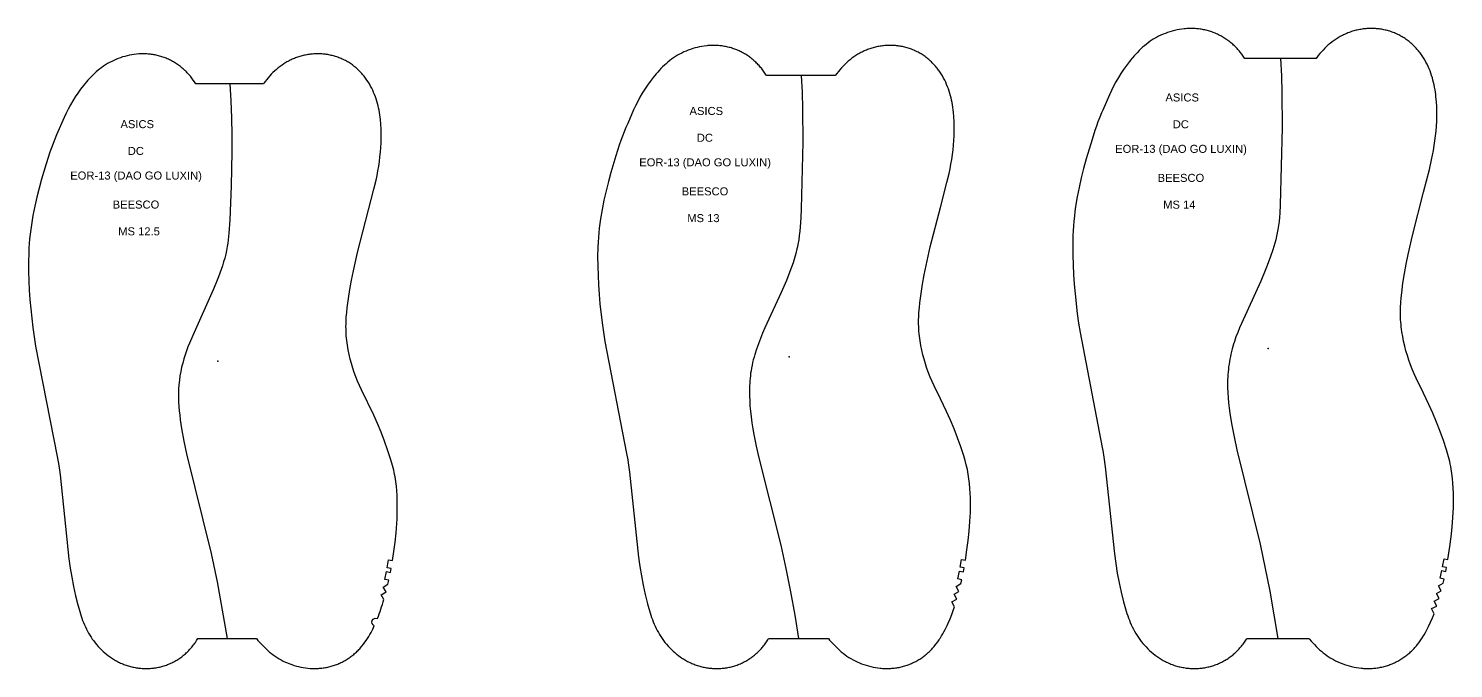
# Model space of a CAD drawing. Extents: x -897 to 5208, y 4 to 324.
# Drawn here: x 4495 to 5208, y 4 to 324 of the extents above; entities that cross this region are included whole.
import ezdxf

# ---------------------------------------------------------------- set-up
doc = ezdxf.new("R2010")
doc.units = 0
doc.layers.add('CK_LEVEL_1', color=7, linetype='CONTINUOUS')
doc.layers.add('DEFAULT', color=7, linetype='CONTINUOUS')
doc.styles.add('ARIAL_REGULAR', font='txt')

msp = doc.modelspace()

# ---------------------------------------------------------------- linework, layer by layer
at = {"layer": 'DEFAULT'}
for points in [[(5104.11, 18.7), (5104.29, 19), (5135.3, 19), (5135.57, 18.68), (5136.36, 17.76), (5137.18, 16.85), (5138.01, 15.96), (5138.87, 15.09), (5139.74, 14.24), (5140.64, 13.42), (5141.55, 12.62), (5142.49, 11.84), (5143.46, 11.1), (5144.45, 10.39), (5144.95, 10.05), (5145.46, 9.72), (5145.97, 9.4), (5146.5, 9.08), (5147.55, 8.48), (5148.63, 7.92), (5149.73, 7.39), (5150.85, 6.9), (5151.98, 6.44), (5153.12, 6.02), (5154.28, 5.64), (5155.45, 5.3), (5156.63, 4.99), (5157.82, 4.72), (5159.01, 4.5), (5160.22, 4.31), (5161.43, 4.17), (5162.03, 4.12), (5162.64, 4.07), (5163.25, 4.04), (5163.86, 4.01), (5164.47, 4), (5165.08, 4), (5165.69, 4.01), (5166.29, 4.03), (5166.9, 4.06), (5167.51, 4.11), (5168.12, 4.16), (5168.72, 4.23), (5169.33, 4.31), (5169.93, 4.4), (5170.53, 4.5), (5171.13, 4.61), (5171.72, 4.74), (5172.31, 4.88), (5172.9, 5.03), (5173.49, 5.19), (5174.07, 5.36), (5174.65, 5.54), (5175.23, 5.74), (5175.8, 5.95), (5176.37, 6.17), (5176.94, 6.4), (5177.49, 6.64), (5178.05, 6.89), (5178.6, 7.16), (5179.14, 7.43), (5179.68, 7.71), (5180.21, 8.01), (5180.74, 8.31), (5181.26, 8.63), (5181.78, 8.96), (5182.29, 9.29), (5182.79, 9.64), (5183.28, 9.99), (5183.77, 10.36), (5184.25, 10.73), (5184.72, 11.11), (5185.19, 11.51), (5185.65, 11.91), (5186.1, 12.32), (5186.54, 12.73), (5186.98, 13.16), (5187.41, 13.59), (5187.83, 14.03), (5188.24, 14.48), (5188.64, 14.94), (5189.03, 15.4), (5189.42, 15.87), (5190.17, 16.83), (5190.88, 17.82), (5191.57, 18.82), (5191.68, 19), (5192.23, 19.85), (5192.54, 20.36), (5192.86, 20.89), (5193.47, 21.95), (5194.05, 23.02), (5194.58, 24.04), (5195.09, 25.07), (5196.07, 27.15), (5196.98, 29.27), (5197.82, 31.4), (5196.62, 33.95), (5199.16, 35.17), (5197.86, 37.67), (5200.35, 38.99), (5198.98, 41.45), (5201.43, 42.84), (5199.99, 45.27), (5202.41, 46.72), (5202.87, 48.67), (5200.92, 49.11), (5201.73, 52.97), (5203.7, 52.58), (5204.07, 54.55), (5202.11, 54.91), (5202.79, 58.81), (5204.77, 58.49), (5205.76, 65.06), (5206.38, 69.89), (5206.9, 74.74), (5207.28, 79.6), (5207.41, 82.03), (5207.49, 84.46), (5207.54, 86.9), (5207.53, 89.34), (5207.49, 91.77), (5207.39, 94.21), (5207.24, 96.64), (5207.02, 99.06), (5206.73, 101.48), (5206.36, 103.89), (5206.14, 105.09), (5205.91, 106.29), (5205.65, 107.48), (5205.37, 108.66), (5204.75, 111.01), (5204.05, 113.35), (5202.51, 117.97), (5200.86, 122.56), (5199.12, 127.11), (5197.26, 131.61), (5195.29, 136.07), (5192.54, 141.76), (5188.92, 149.22), (5187.91, 151.44), (5186.95, 153.68), (5186.06, 155.94), (5185.24, 158.24), (5184.49, 160.56), (5183.8, 162.89), (5183.18, 165.25), (5182.62, 167.62), (5182.15, 170.01), (5181.75, 172.41), (5181.58, 173.62), (5181.44, 174.83), (5181.31, 176.04), (5181.21, 177.26), (5181.13, 178.47), (5181.07, 179.69), (5181.04, 180.9), (5181.03, 182.12), (5181.04, 183.34), (5181.08, 184.56), (5181.21, 186.99), (5181.41, 189.42), (5181.67, 191.84), (5182.3, 196.67), (5183.06, 201.48), (5183.91, 206.28), (5184.85, 211.06), (5186.98, 220.57), (5192.54, 242.18), (5195.47, 253.6), (5196.6, 258.34), (5197.09, 260.73), (5197.54, 263.12), (5197.93, 265.53), (5198.28, 267.94), (5198.58, 270.36), (5198.83, 272.78), (5199.02, 275.21), (5199.15, 277.64), (5199.22, 280.08), (5199.22, 282.51), (5199.15, 284.95), (5199.01, 287.38), (5198.79, 289.81), (5198.65, 291.02), (5198.49, 292.23), (5198.31, 293.43), (5198.09, 294.63), (5197.86, 295.82), (5197.59, 297.01), (5197.29, 298.19), (5196.97, 299.36), (5196.61, 300.53), (5196.22, 301.68), (5195.8, 302.82), (5195.34, 303.95), (5194.85, 305.07), (5194.33, 306.17), (5193.77, 307.25), (5193.18, 308.31), (5192.55, 309.36), (5191.88, 310.38), (5191.54, 310.88), (5191.18, 311.37), (5190.82, 311.86), (5190.45, 312.35), (5190.06, 312.82), (5189.68, 313.29), (5189.28, 313.75), (5188.87, 314.2), (5188.45, 314.65), (5188.03, 315.08), (5187.6, 315.51), (5187.16, 315.93), (5186.71, 316.35), (5186.25, 316.75), (5185.79, 317.14), (5185.31, 317.53), (5184.84, 317.9), (5184.35, 318.27), (5183.85, 318.62), (5183.35, 318.97), (5182.84, 319.3), (5182.33, 319.63), (5181.81, 319.94), (5181.28, 320.25), (5180.75, 320.54), (5180.21, 320.82), (5179.66, 321.09), (5179.11, 321.35), (5178.55, 321.59), (5177.99, 321.83), (5177.42, 322.05), (5176.85, 322.27), (5176.28, 322.47), (5175.7, 322.66), (5175.12, 322.83), (5174.53, 323), (5173.94, 323.15), (5173.35, 323.29), (5172.75, 323.42), (5172.16, 323.54), (5171.56, 323.65), (5170.95, 323.74), (5170.35, 323.82), (5169.75, 323.89), (5169.14, 323.95), (5168.53, 323.99), (5167.92, 324.03), (5167.32, 324.05), (5166.71, 324.06), (5166.1, 324.06), (5165.49, 324.04), (5164.88, 324.02), (5164.27, 323.98), (5163.66, 323.93), (5163.06, 323.87), (5162.45, 323.8), (5161.85, 323.72), (5161.25, 323.63), (5160.65, 323.52), (5160.05, 323.4), (5159.45, 323.28), (5158.86, 323.14), (5158.27, 322.99), (5157.68, 322.82), (5157.1, 322.65), (5156.52, 322.47), (5155.94, 322.27), (5155.37, 322.07), (5154.8, 321.85), (5154.24, 321.62), (5153.68, 321.38), (5153.12, 321.13), (5152.57, 320.87), (5152.03, 320.6), (5151.49, 320.32), (5150.95, 320.03), (5150.42, 319.73), (5149.9, 319.42), (5149.38, 319.1), (5148.87, 318.77), (5148.36, 318.43), (5147.86, 318.08), (5146.88, 317.36), (5145.92, 316.61), (5144.99, 315.82), (5144.08, 315.01), (5143.21, 314.16), (5142.36, 313.29), (5141.53, 312.39), (5140.74, 311.47), (5139.97, 310.52), (5139.24, 309.55), (5138.89, 309.06), (5103.25, 309.06), (5103.14, 309.24), (5102.45, 310.24), (5101.73, 311.23), (5100.99, 312.19), (5100.6, 312.66), (5100.21, 313.12), (5099.81, 313.58), (5099.4, 314.03), (5098.98, 314.47), (5098.55, 314.9), (5098.11, 315.33), (5097.67, 315.74), (5097.22, 316.15), (5096.76, 316.55), (5096.29, 316.94), (5095.82, 317.33), (5095.34, 317.7), (5094.85, 318.07), (5094.36, 318.42), (5093.85, 318.77), (5093.35, 319.1), (5092.83, 319.43), (5092.31, 319.74), (5091.78, 320.05), (5091.25, 320.35), (5090.71, 320.63), (5090.17, 320.9), (5089.62, 321.17), (5089.06, 321.42), (5088.5, 321.66), (5087.94, 321.89), (5087.37, 322.11), (5086.8, 322.32), (5086.22, 322.51), (5085.64, 322.7), (5085.06, 322.87), (5084.47, 323.03), (5083.88, 323.18), (5083.29, 323.32), (5082.69, 323.45), (5082.1, 323.56), (5081.5, 323.66), (5080.89, 323.75), (5080.29, 323.83), (5079.68, 323.9), (5079.08, 323.95), (5078.47, 324), (5077.86, 324.03), (5077.25, 324.05), (5076.64, 324.06), (5076.04, 324.06), (5075.43, 324.05), (5074.82, 324.02), (5074.21, 323.99), (5073.6, 323.94), (5073, 323.89), (5071.79, 323.75), (5070.58, 323.56), (5069.39, 323.33), (5068.2, 323.07), (5067.02, 322.76), (5065.85, 322.42), (5064.69, 322.04), (5063.55, 321.62), (5062.41, 321.16), (5061.3, 320.67), (5060.2, 320.14), (5059.12, 319.58), (5058.06, 318.98), (5057.54, 318.66), (5057.03, 318.34), (5056.52, 318.01), (5056.01, 317.67), (5055.03, 316.96), (5054.06, 316.22), (5053.12, 315.44), (5052.21, 314.64), (5051.31, 313.82), (5050.44, 312.97), (5049.58, 312.1), (5048.75, 311.21), (5047.93, 310.3), (5047.13, 309.38), (5046.87, 309.06), (5046.35, 308.45), (5045.59, 307.5), (5044.12, 305.56), (5042.7, 303.57), (5041.35, 301.54), (5040.07, 299.48), (5038.85, 297.37), (5037.7, 295.22), (5036.62, 293.04), (5035.59, 290.83), (5032.27, 283.17), (5031.72, 281.89), (5030.79, 279.63), (5029.9, 277.37), (5029.11, 275.19), (5028.35, 273), (5026.92, 268.58), (5023.99, 258.8), (5022.73, 254.09), (5021.57, 249.36), (5020.5, 244.61), (5019.55, 239.83), (5018.73, 235.03), (5018.39, 232.62), (5018.09, 230.2), (5017.84, 227.78), (5017.63, 225.35), (5017.48, 222.92), (5017.37, 220.48), (5017.27, 215.61), (5017.31, 210.74), (5017.46, 205.87), (5017.69, 201), (5018.01, 196.14), (5018.43, 191.29), (5019.55, 181.61), (5020.21, 176.78), (5020.96, 171.97), (5032.02, 114.55), (5032.27, 113.07), (5032.84, 109.75), (5033.54, 104.93), (5038.16, 61.32), (5038.79, 56.49), (5039.55, 51.68), (5040.46, 46.89), (5041.51, 42.14), (5042.68, 37.41), (5043.31, 35.05), (5043.99, 32.71), (5044.35, 31.55), (5044.74, 30.39), (5045.15, 29.25), (5045.58, 28.11), (5046.04, 26.98), (5046.53, 25.87), (5047.05, 24.77), (5047.6, 23.68), (5048.18, 22.61), (5048.79, 21.56), (5049.43, 20.52), (5050.11, 19.5), (5050.46, 19), (5050.81, 18.51), (5051.54, 17.54), (5052.31, 16.59), (5053.1, 15.67), (5053.92, 14.77), (5054.77, 13.9), (5055.65, 13.05), (5056.56, 12.24), (5057.49, 11.45), (5058.45, 10.7), (5059.43, 9.98), (5059.93, 9.63), (5060.44, 9.29), (5060.95, 8.96), (5061.47, 8.64), (5061.99, 8.33), (5062.52, 8.03), (5063.06, 7.74), (5063.6, 7.46), (5064.14, 7.19), (5064.69, 6.93), (5065.25, 6.68), (5065.8, 6.44), (5066.37, 6.21), (5066.94, 5.99), (5067.51, 5.79), (5068.09, 5.59), (5068.67, 5.41), (5069.25, 5.24), (5069.84, 5.07), (5070.43, 4.92), (5071.02, 4.78), (5071.62, 4.66), (5072.22, 4.54), (5072.82, 4.43), (5073.42, 4.34), (5074.02, 4.26), (5074.63, 4.18), (5075.23, 4.12), (5075.84, 4.08), (5076.45, 4.04), (5077.06, 4.02), (5077.67, 4), (5078.28, 4), (5078.88, 4.01), (5079.49, 4.03), (5080.1, 4.07), (5080.71, 4.11), (5081.31, 4.17), (5081.92, 4.24), (5082.52, 4.32), (5083.12, 4.41), (5083.72, 4.52), (5084.32, 4.64), (5084.92, 4.77), (5085.51, 4.91), (5086.1, 5.06), (5086.69, 5.23), (5087.27, 5.4), (5087.85, 5.59), (5088.42, 5.79), (5088.99, 6.01), (5089.56, 6.23), (5090.12, 6.47), (5090.68, 6.71), (5091.23, 6.97), (5091.77, 7.24), (5092.31, 7.52), (5092.85, 7.81), (5093.38, 8.12), (5093.9, 8.43), (5094.41, 8.75), (5094.92, 9.09), (5095.42, 9.44), (5095.92, 9.79), (5096.4, 10.16), (5096.88, 10.53), (5097.36, 10.92), (5097.82, 11.31), (5098.28, 11.71), (5098.73, 12.12), (5099.17, 12.55), (5099.6, 12.97), (5100.02, 13.41), (5100.44, 13.86), (5100.85, 14.31), (5101.24, 14.77), (5101.63, 15.24), (5102.01, 15.71), (5102.39, 16.2), (5102.75, 16.68), (5103.1, 17.18), (5103.45, 17.68)], [(4864.88, 18.29), (4865.32, 19), (4895.16, 19), (4895.78, 18.26), (4896.56, 17.37), (4897.36, 16.49), (4898.18, 15.62), (4899.01, 14.78), (4899.87, 13.95), (4900.74, 13.15), (4901.64, 12.37), (4902.56, 11.62), (4903.5, 10.9), (4904.46, 10.22), (4904.95, 9.88), (4905.45, 9.56), (4906.46, 8.94), (4907.49, 8.36), (4908.55, 7.81), (4909.62, 7.3), (4910.71, 6.82), (4911.81, 6.38), (4912.93, 5.97), (4914.05, 5.6), (4915.19, 5.27), (4916.34, 4.97), (4917.5, 4.71), (4918.67, 4.49), (4919.84, 4.31), (4921.02, 4.17), (4921.61, 4.12), (4922.2, 4.07), (4922.8, 4.04), (4923.39, 4.02), (4923.98, 4), (4924.58, 4), (4925.17, 4.01), (4925.76, 4.03), (4926.36, 4.06), (4926.95, 4.1), (4927.54, 4.15), (4928.13, 4.21), (4928.72, 4.29), (4929.3, 4.38), (4929.89, 4.47), (4930.47, 4.58), (4931.05, 4.7), (4931.63, 4.83), (4932.21, 4.98), (4932.78, 5.13), (4933.35, 5.3), (4933.92, 5.47), (4934.48, 5.66), (4935.04, 5.86), (4935.59, 6.07), (4936.14, 6.29), (4936.69, 6.53), (4937.23, 6.77), (4937.77, 7.02), (4938.3, 7.29), (4938.83, 7.56), (4939.35, 7.85), (4939.86, 8.14), (4940.37, 8.45), (4940.88, 8.76), (4941.37, 9.08), (4941.86, 9.42), (4942.35, 9.76), (4942.83, 10.11), (4943.3, 10.47), (4943.76, 10.84), (4944.22, 11.22), (4944.67, 11.61), (4945.11, 12.01), (4945.55, 12.41), (4945.97, 12.82), (4946.39, 13.24), (4946.8, 13.67), (4947.21, 14.1), (4947.6, 14.54), (4947.99, 14.99), (4948.37, 15.45), (4949.1, 16.38), (4949.81, 17.33), (4950.48, 18.31), (4950.93, 19), (4951.13, 19.31), (4951.19, 19.41), (4951.75, 20.32), (4952.35, 21.35), (4952.92, 22.39), (4953.47, 23.44), (4954.01, 24.5), (4954.52, 25.57), (4955.02, 26.65), (4955.95, 28.83), (4956.82, 31.04), (4957.52, 32.96), (4958.17, 34.9), (4956.86, 37.39), (4959.35, 38.72), (4957.97, 41.18), (4960.42, 42.58), (4958.97, 45), (4961.38, 46.46), (4961.83, 48.41), (4959.87, 48.84), (4960.67, 52.7), (4962.64, 52.33), (4963, 54.29), (4961.03, 54.65), (4961.7, 58.55), (4963.68, 58.23), (4964.44, 63.32), (4965.05, 68.03), (4965.56, 72.75), (4965.94, 77.49), (4966.06, 79.86), (4966.15, 82.23), (4966.19, 84.6), (4966.19, 86.98), (4966.15, 89.35), (4966.06, 91.72), (4965.91, 94.09), (4965.7, 96.46), (4965.41, 98.82), (4965.06, 101.16), (4964.85, 102.33), (4964.62, 103.5), (4964.37, 104.66), (4964.1, 105.81), (4963.49, 108.1), (4962.81, 110.38), (4961.31, 114.88), (4959.69, 119.35), (4957.99, 123.78), (4956.18, 128.17), (4954.25, 132.51), (4951.19, 138.78), (4948.01, 145.32), (4947.02, 147.47), (4946.09, 149.65), (4945.21, 151.86), (4944.41, 154.09), (4943.67, 156.35), (4942.99, 158.63), (4942.38, 160.92), (4941.84, 163.23), (4941.37, 165.56), (4940.98, 167.9), (4940.82, 169.08), (4940.67, 170.26), (4940.55, 171.44), (4940.45, 172.62), (4940.37, 173.8), (4940.32, 174.99), (4940.28, 176.18), (4940.27, 177.36), (4940.28, 178.55), (4940.32, 179.73), (4940.44, 182.1), (4940.64, 184.47), (4940.89, 186.83), (4941.51, 191.54), (4942.25, 196.23), (4943.09, 200.9), (4944, 205.56), (4946.09, 214.83), (4951.19, 234.54), (4954.42, 247), (4955.52, 251.62), (4956, 253.95), (4956.44, 256.28), (4956.82, 258.62), (4957.17, 260.97), (4957.46, 263.33), (4957.71, 265.69), (4957.9, 268.06), (4958.03, 270.43), (4958.09, 272.8), (4958.09, 275.17), (4958.02, 277.54), (4957.88, 279.92), (4957.67, 282.28), (4957.53, 283.46), (4957.37, 284.64), (4957.19, 285.81), (4956.98, 286.98), (4956.75, 288.14), (4956.49, 289.3), (4956.19, 290.45), (4955.87, 291.59), (4955.52, 292.73), (4955.14, 293.85), (4954.73, 294.96), (4954.28, 296.06), (4953.8, 297.15), (4953.29, 298.21), (4952.74, 299.27), (4952.15, 300.3), (4951.54, 301.32), (4950.89, 302.31), (4950.55, 302.8), (4950.2, 303.28), (4949.85, 303.75), (4949.48, 304.22), (4949.11, 304.68), (4948.73, 305.14), (4948.34, 305.59), (4947.94, 306.03), (4947.53, 306.46), (4947.12, 306.88), (4946.7, 307.3), (4946.26, 307.71), (4945.83, 308.11), (4945.38, 308.5), (4944.93, 308.88), (4944.46, 309.26), (4944, 309.62), (4943.52, 309.97), (4943.04, 310.32), (4942.55, 310.65), (4942.05, 310.98), (4941.55, 311.3), (4941.04, 311.6), (4940.52, 311.89), (4940, 312.18), (4939.48, 312.45), (4938.94, 312.71), (4938.41, 312.96), (4937.86, 313.2), (4937.32, 313.43), (4936.76, 313.65), (4936.21, 313.85), (4935.65, 314.05), (4935.08, 314.23), (4934.51, 314.4), (4933.94, 314.57), (4933.37, 314.71), (4932.79, 314.85), (4932.21, 314.98), (4931.63, 315.09), (4931.04, 315.2), (4930.46, 315.29), (4929.87, 315.37), (4929.28, 315.44), (4928.69, 315.49), (4928.1, 315.54), (4927.51, 315.57), (4926.91, 315.59), (4926.32, 315.6), (4925.73, 315.6), (4925.13, 315.59), (4924.54, 315.57), (4923.95, 315.53), (4923.35, 315.49), (4922.76, 315.43), (4922.17, 315.36), (4921.58, 315.28), (4921, 315.19), (4920.41, 315.09), (4919.83, 314.98), (4919.25, 314.86), (4918.67, 314.72), (4918.09, 314.58), (4917.52, 314.43), (4916.95, 314.26), (4916.39, 314.08), (4915.82, 313.9), (4915.26, 313.7), (4914.71, 313.49), (4914.16, 313.27), (4913.61, 313.04), (4913.07, 312.8), (4912.53, 312.55), (4912, 312.29), (4911.47, 312.02), (4910.95, 311.74), (4910.43, 311.45), (4909.92, 311.15), (4909.41, 310.84), (4908.91, 310.52), (4908.42, 310.19), (4907.93, 309.85), (4906.96, 309.16), (4906.03, 308.43), (4905.11, 307.67), (4904.23, 306.88), (4903.37, 306.06), (4902.53, 305.22), (4901.72, 304.35), (4900.94, 303.45), (4900.19, 302.53), (4899.47, 301.59), (4898.78, 300.63), (4898.77, 300.6), (4864.27, 300.6), (4863.82, 301.29), (4863.15, 302.27), (4862.45, 303.22), (4861.71, 304.15), (4861.33, 304.61), (4860.95, 305.06), (4860.55, 305.5), (4860.15, 305.94), (4859.74, 306.36), (4859.32, 306.78), (4858.89, 307.19), (4858.46, 307.6), (4858.01, 307.99), (4857.56, 308.38), (4857.11, 308.76), (4856.64, 309.13), (4856.17, 309.49), (4855.69, 309.84), (4855.21, 310.19), (4854.72, 310.52), (4854.22, 310.84), (4853.72, 311.16), (4853.21, 311.46), (4852.69, 311.76), (4852.17, 312.04), (4851.64, 312.32), (4851.11, 312.58), (4850.58, 312.83), (4850.03, 313.08), (4849.49, 313.31), (4848.94, 313.53), (4848.38, 313.74), (4847.82, 313.94), (4847.26, 314.13), (4846.69, 314.31), (4846.12, 314.47), (4845.55, 314.63), (4844.98, 314.77), (4844.4, 314.9), (4843.82, 315.02), (4843.23, 315.13), (4842.65, 315.23), (4842.06, 315.31), (4841.47, 315.39), (4840.88, 315.45), (4840.29, 315.5), (4839.7, 315.54), (4839.11, 315.58), (4838.51, 315.59), (4837.92, 315.6), (4837.33, 315.6), (4836.73, 315.59), (4836.14, 315.56), (4835.55, 315.53), (4834.96, 315.49), (4834.37, 315.43), (4833.19, 315.29), (4832.01, 315.11), (4830.85, 314.89), (4829.69, 314.63), (4828.54, 314.34), (4827.4, 314), (4826.27, 313.63), (4825.15, 313.22), (4824.05, 312.78), (4822.96, 312.3), (4821.89, 311.79), (4820.84, 311.24), (4819.81, 310.66), (4818.8, 310.04), (4818.3, 309.72), (4817.81, 309.39), (4816.84, 308.7), (4815.9, 307.98), (4814.98, 307.23), (4814.09, 306.45), (4813.21, 305.65), (4812.36, 304.83), (4811.52, 303.98), (4810.7, 303.12), (4809.91, 302.24), (4809.13, 301.34), (4808.51, 300.6), (4808.36, 300.43), (4807.62, 299.51), (4806.18, 297.62), (4804.79, 295.69), (4803.47, 293.72), (4802.21, 291.71), (4801.01, 289.66), (4799.89, 287.57), (4798.83, 285.45), (4797.83, 283.3), (4794.89, 276.54), (4794.04, 274.59), (4793.13, 272.39), (4792.26, 270.19), (4791.44, 267.96), (4790.66, 265.72), (4788.94, 260.37), (4786.47, 252.1), (4785.24, 247.52), (4784.1, 242.91), (4783.05, 238.28), (4782.12, 233.62), (4781.32, 228.94), (4780.98, 226.59), (4780.68, 224.24), (4780.44, 221.88), (4780.24, 219.51), (4780.09, 217.14), (4779.98, 214.77), (4779.89, 210.02), (4779.93, 205.27), (4780.07, 200.53), (4780.29, 195.79), (4780.61, 191.05), (4781.02, 186.32), (4782.12, 176.89), (4782.77, 172.18), (4783.5, 167.49), (4794.35, 111.56), (4794.89, 108.4), (4795.15, 106.87), (4795.84, 102.18), (4800.36, 59.69), (4800.99, 54.98), (4801.74, 50.29), (4802.63, 45.63), (4803.66, 40.99), (4804.81, 36.39), (4805.43, 34.09), (4806.1, 31.81), (4806.46, 30.68), (4806.84, 29.56), (4807.24, 28.44), (4807.67, 27.34), (4808.12, 26.24), (4808.61, 25.16), (4809.12, 24.09), (4809.66, 23.03), (4810.23, 21.99), (4810.83, 20.97), (4811.47, 19.96), (4812.11, 19), (4812.13, 18.98), (4812.82, 18.01), (4813.54, 17.07), (4814.29, 16.15), (4815.07, 15.25), (4815.88, 14.38), (4816.71, 13.54), (4817.57, 12.72), (4818.46, 11.93), (4819.37, 11.17), (4820.31, 10.44), (4821.27, 9.75), (4821.76, 9.41), (4822.26, 9.09), (4822.76, 8.77), (4823.26, 8.46), (4823.78, 8.16), (4824.29, 7.87), (4824.82, 7.59), (4825.34, 7.32), (4825.88, 7.05), (4826.41, 6.8), (4826.96, 6.56), (4827.5, 6.33), (4828.05, 6.11), (4828.61, 5.91), (4829.17, 5.71), (4829.73, 5.52), (4830.3, 5.34), (4830.87, 5.18), (4831.44, 5.02), (4832.02, 4.88), (4832.59, 4.74), (4833.17, 4.62), (4833.76, 4.51), (4834.34, 4.41), (4834.93, 4.32), (4835.52, 4.24), (4836.11, 4.17), (4836.7, 4.12), (4837.29, 4.07), (4837.88, 4.04), (4838.48, 4.01), (4839.07, 4), (4839.66, 4), (4840.26, 4.01), (4840.85, 4.03), (4841.44, 4.07), (4842.03, 4.11), (4842.63, 4.17), (4843.21, 4.24), (4843.8, 4.32), (4844.39, 4.41), (4844.97, 4.51), (4845.56, 4.62), (4846.14, 4.75), (4846.71, 4.89), (4847.29, 5.04), (4847.86, 5.2), (4848.43, 5.37), (4848.99, 5.55), (4849.55, 5.75), (4850.11, 5.96), (4850.66, 6.17), (4851.21, 6.4), (4851.75, 6.64), (4852.29, 6.89), (4852.82, 7.15), (4853.35, 7.43), (4853.87, 7.71), (4854.39, 8), (4854.89, 8.31), (4855.4, 8.62), (4855.89, 8.95), (4856.38, 9.28), (4856.87, 9.63), (4857.34, 9.98), (4857.81, 10.35), (4858.27, 10.72), (4858.72, 11.1), (4859.17, 11.49), (4859.61, 11.89), (4860.04, 12.3), (4860.46, 12.72), (4860.88, 13.14), (4861.29, 13.58), (4861.68, 14.02), (4862.07, 14.46), (4862.45, 14.92), (4862.83, 15.38), (4863.19, 15.85), (4863.55, 16.32), (4863.89, 16.81), (4864.23, 17.29)]]:
    msp.add_lwpolyline(points, close=True, dxfattribs=at)
msp.add_lwpolyline([(4668.28, 25.34, -0.986156), (4669.88, 29.01, 0.012573), (4673.09, 38.47), (4671.71, 40.93), (4674.16, 42.33), (4672.71, 44.75), (4675.12, 46.21), (4675.56, 48.16), (4673.6, 48.59), (4674.39, 52.46), (4676.35, 52.08), (4676.72, 54.05), (4674.75, 54.4), (4675.41, 58.31), (4677.38, 57.99), (4678.06, 62.55), (4678.65, 67.11), (4679.16, 71.77), (4679.53, 76.44), (4679.66, 78.78), (4679.74, 81.12), (4679.79, 83.47), (4679.79, 85.81), (4679.75, 88.15), (4679.66, 90.49), (4679.51, 92.83), (4679.3, 95.16), (4679.02, 97.49), (4678.67, 99.81), (4678.46, 100.96), (4678.24, 102.11), (4677.99, 103.26), (4677.72, 104.4), (4677.43, 105.53), (4677.12, 106.66), (4676.45, 108.9), (4674.96, 113.35), (4673.37, 117.75), (4671.68, 122.12), (4669.89, 126.46), (4667.98, 130.73), (4661.81, 143.37), (4660.83, 145.5), (4659.9, 147.65), (4659.04, 149.82), (4658.24, 152.03), (4657.51, 154.25), (4656.84, 156.5), (4656.23, 158.76), (4655.7, 161.04), (4655.23, 163.34), (4654.84, 165.65), (4654.68, 166.81), (4654.54, 167.97), (4654.41, 169.14), (4654.31, 170.31), (4654.24, 171.47), (4654.18, 172.64), (4654.15, 173.81), (4654.13, 174.99), (4654.15, 176.16), (4654.18, 177.33), (4654.3, 179.67), (4654.49, 182), (4654.74, 184.33), (4655.35, 188.98), (4656.09, 193.61), (4656.91, 198.22), (4657.82, 202.82), (4659.88, 211.96), (4668.12, 243.71), (4669.2, 248.27), (4669.68, 250.56), (4670.11, 252.87), (4670.49, 255.18), (4670.83, 257.5), (4671.12, 259.82), (4671.37, 262.15), (4671.55, 264.49), (4671.68, 266.83), (4671.74, 269.17), (4671.74, 271.51), (4671.67, 273.85), (4671.53, 276.19), (4671.32, 278.53), (4671.18, 279.69), (4671.03, 280.85), (4670.84, 282.01), (4670.64, 283.16), (4670.41, 284.31), (4670.15, 285.45), (4669.86, 286.59), (4669.54, 287.71), (4669.19, 288.83), (4668.81, 289.94), (4668.4, 291.04), (4667.96, 292.12), (4667.49, 293.19), (4666.98, 294.25), (4666.43, 295.28), (4665.86, 296.3), (4665.25, 297.3), (4664.6, 298.28), (4664.27, 298.76), (4663.92, 299.24), (4663.57, 299.71), (4663.21, 300.17), (4662.84, 300.62), (4662.46, 301.07), (4662.08, 301.51), (4661.68, 301.95), (4661.28, 302.37), (4660.87, 302.79), (4660.45, 303.2), (4660.03, 303.6), (4659.59, 304), (4659.15, 304.38), (4658.7, 304.76), (4658.25, 305.12), (4657.79, 305.48), (4657.31, 305.83), (4656.84, 306.17), (4656.35, 306.5), (4655.86, 306.82), (4655.37, 307.13), (4654.86, 307.43), (4654.36, 307.72), (4653.84, 308), (4653.32, 308.27), (4652.79, 308.53), (4652.26, 308.77), (4651.73, 309.01), (4651.19, 309.23), (4650.64, 309.45), (4650.09, 309.65), (4649.54, 309.84), (4648.98, 310.02), (4648.42, 310.19), (4647.86, 310.35), (4647.29, 310.5), (4646.72, 310.63), (4646.15, 310.76), (4645.57, 310.87), (4645, 310.97), (4644.42, 311.06), (4643.84, 311.14), (4643.26, 311.21), (4642.67, 311.26), (4642.09, 311.31), (4641.5, 311.34), (4640.92, 311.36), (4640.33, 311.38), (4639.75, 311.38), (4639.16, 311.36), (4638.58, 311.34), (4637.99, 311.31), (4637.41, 311.26), (4636.82, 311.21), (4636.24, 311.14), (4635.66, 311.06), (4635.08, 310.98), (4634.5, 310.88), (4633.93, 310.77), (4633.35, 310.65), (4632.78, 310.52), (4632.21, 310.38), (4631.65, 310.22), (4631.09, 310.06), (4630.53, 309.89), (4629.97, 309.7), (4629.42, 309.51), (4628.87, 309.31), (4628.33, 309.09), (4627.79, 308.86), (4627.25, 308.63), (4626.72, 308.38), (4626.19, 308.13), (4625.67, 307.86), (4625.15, 307.58), (4624.64, 307.3), (4624.14, 307), (4623.64, 306.7), (4623.14, 306.39), (4622.17, 305.74), (4621.22, 305.05), (4620.29, 304.33), (4619.39, 303.59), (4618.51, 302.81), (4617.65, 302.01), (4616.83, 301.18), (4616.03, 300.32), (4615.26, 299.44), (4614.52, 298.53), (4613.8, 297.61), (4613.12, 296.66), (4612.93, 296.38), (4579.11, 296.38), (4578.5, 297.31), (4577.83, 298.28), (4577.13, 299.22), (4576.4, 300.13), (4576.03, 300.58), (4575.65, 301.02), (4575.25, 301.46), (4574.85, 301.89), (4574.45, 302.31), (4574.03, 302.72), (4573.61, 303.12), (4573.18, 303.52), (4572.74, 303.91), (4572.29, 304.29), (4571.84, 304.66), (4571.38, 305.03), (4570.92, 305.38), (4570.44, 305.73), (4569.97, 306.06), (4569.48, 306.39), (4568.99, 306.71), (4568.49, 307.02), (4567.99, 307.32), (4567.48, 307.61), (4566.96, 307.89), (4566.44, 308.16), (4565.92, 308.41), (4565.38, 308.66), (4564.85, 308.9), (4564.31, 309.13), (4563.77, 309.35), (4563.22, 309.55), (4562.67, 309.75), (4562.11, 309.93), (4561.55, 310.11), (4560.99, 310.27), (4560.42, 310.42), (4559.85, 310.56), (4559.28, 310.69), (4558.71, 310.81), (4558.13, 310.92), (4557.56, 311.01), (4556.98, 311.09), (4556.4, 311.17), (4555.81, 311.23), (4555.23, 311.28), (4554.65, 311.32), (4554.06, 311.35), (4553.48, 311.37), (4552.89, 311.38), (4552.3, 311.37), (4551.72, 311.36), (4551.13, 311.34), (4550.55, 311.3), (4549.38, 311.2), (4548.22, 311.07), (4547.06, 310.89), (4545.91, 310.67), (4544.77, 310.42), (4543.63, 310.12), (4542.51, 309.8), (4541.39, 309.43), (4540.29, 309.03), (4539.2, 308.59), (4538.13, 308.12), (4537.07, 307.62), (4536.03, 307.08), (4535.01, 306.51), (4534.01, 305.9), (4533.52, 305.58), (4533.03, 305.25), (4532.08, 304.58), (4531.15, 303.87), (4530.24, 303.13), (4529.35, 302.37), (4528.49, 301.58), (4527.64, 300.76), (4526.82, 299.93), (4526.01, 299.08), (4525.22, 298.21), (4524.45, 297.33), (4523.7, 296.43), (4522.96, 295.52), (4521.53, 293.67), (4520.16, 291.76), (4518.85, 289.82), (4517.61, 287.84), (4516.42, 285.82), (4515.31, 283.76), (4514.26, 281.66), (4513.27, 279.54), (4509.52, 270.95), (4508.62, 268.79), (4507.76, 266.61), (4506.94, 264.41), (4506.17, 262.2), (4504.3, 256.41), (4502.02, 248.77), (4500.8, 244.24), (4499.67, 239.7), (4498.64, 235.13), (4497.71, 230.53), (4496.92, 225.91), (4496.58, 223.6), (4496.29, 221.27), (4496.05, 218.94), (4495.85, 216.61), (4495.7, 214.27), (4495.59, 211.93), (4495.5, 207.24), (4495.54, 202.56), (4495.67, 197.87), (4495.9, 193.19), (4496.21, 188.52), (4496.62, 183.85), (4497.7, 174.54), (4498.34, 169.9), (4499.07, 165.27), (4509.79, 110.07), (4510.58, 105.45), (4511.26, 100.81), (4515.73, 58.88), (4516.35, 54.23), (4517.09, 49.61), (4517.98, 45.01), (4519, 40.43), (4520.14, 35.89), (4520.75, 33.62), (4521.41, 31.37), (4521.77, 30.26), (4522.15, 29.15), (4522.54, 28.05), (4522.97, 26.96), (4523.42, 25.88), (4523.9, 24.81), (4524.41, 23.75), (4524.95, 22.71), (4525.51, 21.69), (4526.11, 20.68), (4526.74, 19.69), (4527.39, 18.72), (4528.08, 17.77), (4528.79, 16.84), (4529.53, 15.94), (4530.31, 15.06), (4531.11, 14.2), (4531.93, 13.37), (4532.78, 12.56), (4533.66, 11.79), (4534.57, 11.04), (4535.49, 10.32), (4536.44, 9.64), (4537.42, 8.99), (4537.91, 8.67), (4538.41, 8.37), (4538.92, 8.08), (4539.43, 7.79), (4539.95, 7.51), (4540.47, 7.25), (4541, 6.99), (4541.53, 6.75), (4542.06, 6.51), (4542.6, 6.29), (4543.15, 6.07), (4543.69, 5.87), (4544.25, 5.67), (4544.8, 5.49), (4545.36, 5.31), (4545.92, 5.15), (4546.49, 5), (4547.06, 4.86), (4547.63, 4.73), (4548.2, 4.61), (4548.78, 4.5), (4549.36, 4.4), (4549.94, 4.31), (4550.52, 4.23), (4551.1, 4.17), (4551.68, 4.11), (4552.27, 4.07), (4552.85, 4.03), (4553.44, 4.01), (4554.02, 4), (4554.61, 4), (4555.19, 4.01), (4555.78, 4.03), (4556.36, 4.07), (4556.95, 4.11), (4557.53, 4.17), (4558.11, 4.23), (4558.69, 4.31), (4559.27, 4.4), (4559.85, 4.5), (4560.42, 4.62), (4561, 4.74), (4561.57, 4.88), (4562.13, 5.02), (4562.7, 5.18), (4563.26, 5.35), (4563.82, 5.53), (4564.37, 5.72), (4564.92, 5.93), (4565.46, 6.14), (4566, 6.37), (4566.54, 6.6), (4567.07, 6.85), (4567.6, 7.11), (4568.12, 7.37), (4568.63, 7.65), (4569.14, 7.94), (4569.64, 8.24), (4570.14, 8.55), (4570.63, 8.87), (4571.11, 9.2), (4571.59, 9.54), (4572.06, 9.89), (4572.52, 10.25), (4572.98, 10.62), (4573.43, 10.99), (4573.87, 11.38), (4574.3, 11.77), (4574.73, 12.18), (4575.15, 12.59), (4575.56, 13), (4575.96, 13.43), (4576.36, 13.86), (4576.74, 14.3), (4577.12, 14.75), (4577.49, 15.21), (4577.85, 15.67), (4578.2, 16.14), (4578.54, 16.61), (4578.88, 17.09), (4579.52, 18.07), (4580.09, 19), (4609.37, 19), (4609.42, 18.94), (4610.17, 18.04), (4610.95, 17.16), (4611.73, 16.3), (4612.54, 15.44), (4613.37, 14.61), (4614.21, 13.8), (4615.08, 13.01), (4615.96, 12.24), (4616.87, 11.51), (4617.8, 10.8), (4618.76, 10.12), (4619.24, 9.8), (4619.73, 9.48), (4620.73, 8.87), (4621.75, 8.3), (4622.79, 7.76), (4623.85, 7.25), (4624.92, 6.78), (4626.01, 6.35), (4627.12, 5.94), (4628.23, 5.58), (4629.35, 5.25), (4630.49, 4.96), (4631.63, 4.7), (4632.78, 4.49), (4633.94, 4.31), (4635.1, 4.17), (4636.27, 4.07), (4636.86, 4.04), (4637.44, 4.02), (4638.03, 4), (4638.61, 4), (4639.2, 4.01), (4639.78, 4.03), (4640.37, 4.06), (4640.95, 4.1), (4641.54, 4.15), (4642.12, 4.21), (4642.7, 4.28), (4643.28, 4.37), (4643.86, 4.46), (4644.43, 4.57), (4645.01, 4.68), (4645.58, 4.81), (4646.15, 4.95), (4646.71, 5.1), (4647.27, 5.27), (4647.83, 5.44), (4648.39, 5.63), (4648.94, 5.82), (4649.49, 6.03), (4650.03, 6.25), (4650.57, 6.47), (4651.11, 6.71), (4651.64, 6.96), (4652.16, 7.22), (4652.68, 7.49), (4653.2, 7.77), (4653.71, 8.06), (4654.21, 8.36), (4654.71, 8.67), (4655.2, 8.98), (4655.69, 9.31), (4656.17, 9.65), (4656.64, 9.99), (4657.11, 10.35), (4657.57, 10.71), (4658.02, 11.09), (4658.46, 11.47), (4658.9, 11.86), (4659.33, 12.25), (4659.75, 12.66), (4660.17, 13.07), (4660.58, 13.49), (4660.98, 13.92), (4661.37, 14.35), (4661.75, 14.79), (4662.13, 15.24), (4662.85, 16.16), (4663.55, 17.1), (4664.22, 18.06), (4664.86, 19.04), (4665.48, 20.04), (4666.07, 21.05), (4666.64, 22.08), (4667.48, 23.7)], format="xyb", close=True, dxfattribs=at)
for points in [[(5121.07, 309.06), (5121.52, 300.44), (5121.8, 291.81), (5121.91, 274.55), (5120.96, 235.82), (5120.75, 231.71), (5120.6, 229.66), (5120.4, 227.62), (5120.14, 225.59), (5119.82, 223.57), (5119.49, 221.85), (5119.11, 220.15), (5118.69, 218.45), (5118.23, 216.76), (5117.73, 215.08), (5117.21, 213.41), (5116.08, 210.09), (5114.94, 206.94), (5113.73, 203.81), (5111.19, 197.62), (5101.58, 176.57), (5100.62, 174.34), (5099.71, 172.08), (5098.85, 169.81), (5098.05, 167.5), (5097.67, 166.27), (5097.3, 165.03), (5096.96, 163.78), (5096.64, 162.53), (5096.34, 161.27), (5096.06, 160), (5095.81, 158.73), (5095.58, 157.46), (5095.37, 156.18), (5095.19, 154.89), (5095.04, 153.61), (5094.9, 152.32), (5094.79, 151.03), (5094.71, 149.74), (5094.65, 148.45), (5094.61, 147.15), (5094.6, 145.86), (5094.61, 144.57), (5094.7, 141.98), (5094.88, 139.4), (5095.12, 136.83), (5095.43, 134.26), (5095.79, 131.69), (5096.63, 126.58), (5097.88, 119.93), (5099.28, 113.33), (5110.88, 66.13), (5115.71, 42.64), (5119.8, 19)], [(4881.52, 300.6), (4882, 292.27), (4882.3, 283.94), (4882.44, 267.26), (4881.54, 233.81), (4881.35, 229.35), (4881.08, 224.91), (4880.88, 222.69), (4880.64, 220.49), (4880.34, 218.29), (4879.96, 216.11), (4879.73, 214.95), (4879.48, 213.79), (4878.91, 211.49), (4878.27, 209.21), (4877.56, 206.94), (4876.78, 204.69), (4875.96, 202.46), (4874.19, 198.04), (4871.56, 192.06), (4863.36, 174.29), (4862.25, 171.69), (4861.19, 169.07), (4860.19, 166.43), (4859.26, 163.76), (4858.42, 161.07), (4858.03, 159.72), (4857.67, 158.36), (4857.34, 157), (4857.03, 155.63), (4856.76, 154.25), (4856.52, 152.87), (4856.34, 151.63), (4856.18, 150.39), (4856.04, 149.14), (4855.93, 147.89), (4855.85, 146.63), (4855.79, 145.38), (4855.73, 142.86), (4855.75, 140.33), (4855.85, 137.81), (4856.01, 135.29), (4856.23, 132.77), (4856.56, 129.81), (4856.96, 126.87), (4857.42, 123.94), (4857.93, 121.01), (4859.1, 115.2), (4860.39, 109.41), (4871.35, 65.66), (4873.92, 54.06), (4876.25, 42.42), (4878.36, 30.73), (4880.24, 19)], [(4596.02, 296.38), (4596.55, 287.9), (4596.89, 279.41), (4597.05, 270.92), (4597.07, 262.43), (4596.73, 245.42), (4596.04, 228.39), (4595.65, 221.66), (4595.5, 219.98), (4595.32, 218.31), (4595.1, 216.65), (4594.84, 214.99), (4594.47, 213.05), (4594.04, 211.13), (4593.55, 209.22), (4593.01, 207.32), (4592.42, 205.43), (4591.79, 203.55), (4590.44, 199.82), (4589.17, 196.59), (4587.85, 193.38), (4577.55, 170.6), (4575.92, 166.75), (4575.15, 164.8), (4574.42, 162.85), (4573.74, 160.87), (4573.12, 158.88), (4572.53, 156.76), (4572.01, 154.63), (4571.56, 152.47), (4571.18, 150.31), (4570.88, 148.13), (4570.65, 145.94), (4570.5, 143.75), (4570.45, 142.66), (4570.42, 141.56), (4570.42, 139.37), (4570.49, 137.17), (4570.63, 134.98), (4570.82, 132.8), (4571.06, 130.61), (4571.34, 128.43), (4572, 124.08), (4573.13, 117.7), (4574.42, 111.35), (4586.72, 61.44), (4589.69, 47.35), (4592.34, 33.2), (4594.73, 19)]]:
    msp.add_lwpolyline(points, dxfattribs=at)
for p in [(5114.9, 164.03), (4590.14, 157.69), (4875.54, 159.8)]:
    msp.add_point(p, dxfattribs=at)

# ---------------------------------------------------------------- texts
at = {"layer": 'CK_LEVEL_1', "color": 7, "style": 'ARIAL_REGULAR'}
for s, p in [('ASICS', (4825.79, 280.82)), ('ASICS', (5063.58, 287.56)), ('ASICS', (4541.45, 274.22)), ('DC', (5067.24, 274.16)), ('DC', (4829.44, 267.42)), ('DC', (4545.1, 260.82)), ('EOR-13 (DAO GO LUXIN)', (5038.47, 261.87)), ('EOR-13 (DAO GO LUXIN)', (4800.67, 255.13)), ('EOR-13 (DAO GO LUXIN)', (4516.34, 248.52)), ('BEESCO', (5059.7, 247.36)), ('BEESCO', (4821.9, 240.62)), ('BEESCO', (4537.56, 234.01)), ('MS 14', (5062.46, 233.96)), ('MS 13', (4824.67, 227.22)), ('MS 12.5', (4540.33, 220.61))]:
    msp.add_text(s, height=4, dxfattribs=at).set_placement(p)

doc.saveas('drawing.dxf')
